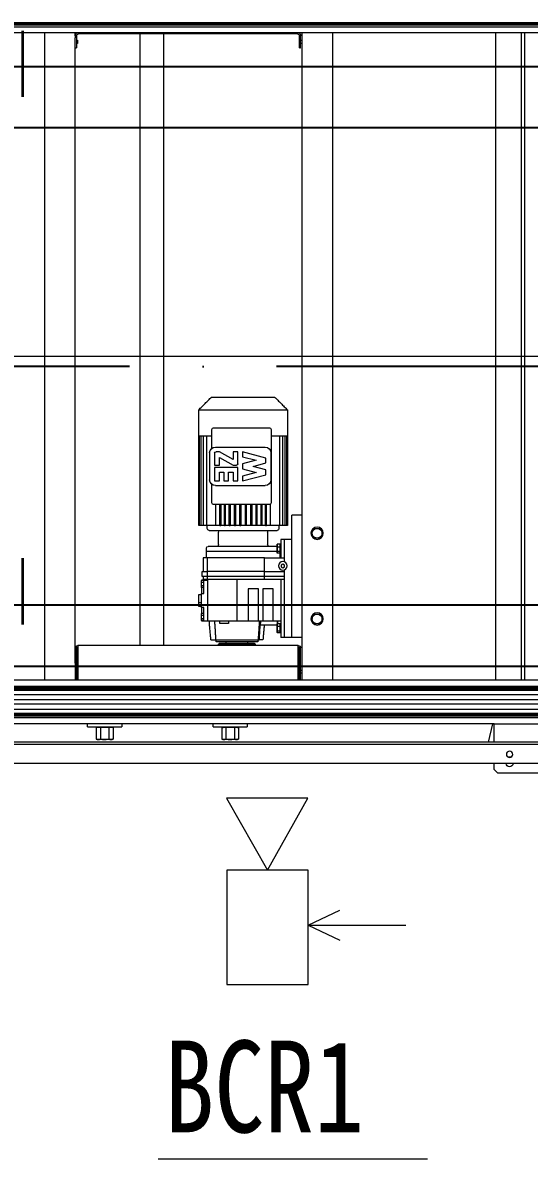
# Model space of a CAD drawing. Header units: millimetres. Extents: x 2509 to 128734, y 2492 to 91667.
# Drawn here: x 54327 to 55154, y 55221 to 57078 of the extents above; entities that cross this region are included whole.
import ezdxf
from ezdxf.enums import TextEntityAlignment as Align

# ---------------------------------------------------------------- set-up
doc = ezdxf.new("R2010")
doc.units = ezdxf.units.MM
doc.linetypes.add('ACAD_ISO04W100', pattern=[30, 24, -3, 0, -3])
doc.linetypes.add('CENTER', pattern=[50.8, 31.75, -6.35, 6.35, -6.35])
for name, color, linetype in [('5', 2, 'Continuous'), ('7标注层', 4, 'Continuous'), ('SSH_货架系统', 7, 'Continuous'), ('SSH_输送系统', 7, 'Continuous')]:
    doc.layers.add(name, color=color, linetype=linetype)
for name, color, linetype, lineweight in [('7', 30, 'Continuous', 18), ('9', 253, 'Continuous', 18), ('SR-输送线', 7, 'Continuous', 35)]:
    doc.layers.add(name, color=color, linetype=linetype, lineweight=lineweight)
doc.styles.add('LMC', font='simhei.ttf', dxfattribs={"width": 0.8})
doc.styles.add('宋体', font='', dxfattribs={"width": 0.8, "height": 4})
doc.styles.get('宋体').set_extended_font_data('SimSun')

# ---------------------------------------------------------------- blocks, each defined once
blk = doc.blocks.new('A$C23802A71')
at = {"layer": '7'}
blk.add_line((440.2, 0), (0, 0), dxfattribs=at)
at = {"layer": '9'}
for p, q in [((112, 590.3), (178.8, 472.2)), ((244.7, 590.3), (112, 590.3)), ((178.8, 472.2), (244.7, 590.3)), ((245.5, 472.2), (112.2, 472.2)), ((112.2, 472.2), (112.2, 285.7)), ((245.5, 285.7), (245.5, 472.2)), ((245.5, 382.6), (297.2, 407.3)), ((245.5, 382.6), (405.1, 382.6)), ((245.5, 382.6), (297.2, 357.9)), ((112.2, 285.7), (245.5, 285.7))]:
    blk.add_line(p, q, dxfattribs=at)
at = {"layer": '5', "style": 'LMC', "width": 0.8}
blk.add_text('BCR1', height=150, dxfattribs=at).set_placement((10.4, 44))
blk = doc.blocks.new('*U218')
at = {"layer": 'SSH_货架系统', "color": 2}
for p, q in [((742835.4, 236491.3), (761084.1, 236491.3)), ((742835.4, 236391.3), (761084.1, 236391.3)), ((742835.4, 235611.3), (761084.1, 235611.3)), ((742835.4, 235511.3), (761084.1, 235511.3))]:
    blk.add_line(p, q, dxfattribs=at)
at = {"layer": 'SSH_货架系统', "color": 1, "linetype": 'ACAD_ISO04W100', "ltscale": 40}
blk.add_line((742835.4, 236001.3), (761084.1, 236001.3), dxfattribs=at)
blk = doc.blocks.new('*U220')
at = {"layer": 'SSH_输送系统', "lineweight": 15}
for p, q in [((22792.8, 7602.1), (25326.6, 7602.1)), ((22838.8, 7600.2), (25280.6, 7600.2)), ((22838.8, 7600.1), (25280.6, 7600.1)), ((22838.8, 7598.1), (25280.6, 7598.1)), ((22837.8, 7585.6), (25281.6, 7585.6)), ((22929.8, 6527.6), (22929.8, 7585.6)), ((22935.8, 7585.6), (22935.8, 6527.6)), ((22977.8, 7585.6), (22977.8, 6527.6)), ((23244.3, 7585.6), (23244.3, 6527.6)), ((23294.3, 7585.6), (23294.3, 6527.6)), ((23296.3, 7560.9), (23296.3, 7580.9)), ((23298.3, 7580.9), (23296.3, 7580.9)), ((23298.3, 7560.9), (23298.3, 7580.9)), ((23301.3, 7583.9), (23659.3, 7583.9)), ((23662.3, 7580.9), (23662.3, 7560.9)), ((23664.3, 7580.9), (23662.3, 7580.9)), ((23664.3, 7580.9), (23664.3, 7585.6)), ((23664.3, 7580.9), (23664.3, 7577.5)), ((23664.3, 6555.4), (23664.3, 7577.5)), ((23714.3, 6527.6), (23714.3, 7585.6)), ((23298.3, 7560.9), (23296.3, 7560.9)), ((23660.6, 7570.9), (23660.6, 7573.1)), ((23660.6, 7568.6), (23660.6, 7570.9)), ((23660.9, 7573.4), (23660.9, 7570.9)), ((23660.9, 7570.9), (23660.9, 7568.4)), ((23664.3, 7560.9), (23662.3, 7560.9)), ((23441.7, 6990.5), (23338.7, 6990.5)), ((23462.7, 6969.5), (23317.7, 6969.5)), ((23344.3, 6937.3), (23344.3, 6817.8)), ((23438.3, 6940.3), (23347.3, 6940.3)), ((23441.3, 6906.6), (23441.3, 6937.3)), ((23317.7, 6926.5), (23317.9, 6926.5)), ((23317.9, 6926.5), (23317.9, 6780.5)), ((23317.9, 6926.5), (23317.9, 6926.5)), ((23317.9, 6926.5), (23344.3, 6926.5)), ((23319.1, 6926.5), (23319.1, 6926.5)), ((23319.1, 6926.5), (23319.1, 6780.5)), ((23321.8, 6926.5), (23321.8, 6780.5)), ((23325.7, 6926.5), (23325.7, 6780.5)), ((23330.8, 6926.5), (23330.8, 6780.5)), ((23441.3, 6926.5), (23462.5, 6926.5)), ((23449.7, 6780.5), (23449.7, 6926.5)), ((23454.8, 6780.5), (23454.8, 6926.5)), ((23458.7, 6780.5), (23458.7, 6926.5)), ((23461.3, 6780.5), (23461.3, 6926.5)), ((23461.3, 6926.5), (23461.3, 6926.5)), ((23462.5, 6926.5), (23462.6, 6926.5)), ((23462.6, 6780.5), (23462.6, 6926.5)), ((23462.6, 6926.5), (23462.7, 6926.5)), ((23344.8, 6899.2), (23344.8, 6855.2)), ((23352.8, 6890.8), (23390.9, 6901)), ((23352.8, 6882.8), (23352.8, 6890.8)), ((23435.3, 6908.7), (23354.3, 6908.7)), ((23390.9, 6893), (23368.9, 6887.1)), ((23390.9, 6901), (23390.9, 6893)), ((23398.7, 6881.4), (23398.7, 6901)), ((23398.7, 6901), (23406.4, 6901)), ((23406.4, 6901), (23406.4, 6888.3)), ((23406.4, 6888.3), (23429, 6901)), ((23429, 6891.7), (23406.4, 6879)), ((23429, 6901), (23434.4, 6901)), ((23429, 6879), (23429, 6891.7)), ((23436.8, 6898.6), (23436.8, 6879)), ((23444.8, 6855.2), (23444.8, 6899.2)), ((23373.7, 6877.2), (23352.8, 6882.8)), ((23352.8, 6871.6), (23373.7, 6877.2)), ((23368.9, 6887.1), (23390.9, 6881.2)), ((23390.9, 6873.2), (23368.9, 6867.3)), ((23390.9, 6881.2), (23390.9, 6873.2)), ((23398.7, 6853.4), (23398.7, 6875.4)), ((23398.7, 6875.4), (23436.8, 6875.4)), ((23406.4, 6879), (23401.1, 6879)), ((23436.8, 6879), (23429, 6879)), ((23436.8, 6875.4), (23436.8, 6853.4)), ((23352.8, 6863.6), (23352.8, 6871.6)), ((23390.9, 6853.4), (23352.8, 6863.6)), ((23368.9, 6867.3), (23390.9, 6861.4)), ((23390.9, 6861.4), (23390.9, 6853.4)), ((23406.4, 6853.4), (23398.7, 6853.4)), ((23413.9, 6867.7), (23406.4, 6867.7)), ((23406.4, 6867.7), (23406.4, 6853.4)), ((23413.9, 6853.4), (23413.9, 6867.7)), ((23421.6, 6853.4), (23413.9, 6853.4)), ((23429, 6867.7), (23421.6, 6867.7)), ((23421.6, 6867.7), (23421.6, 6853.4)), ((23429, 6853.4), (23429, 6867.7)), ((23436.8, 6853.4), (23429, 6853.4)), ((23354.3, 6845.6), (23435.3, 6845.6)), ((23441.3, 6817.8), (23441.3, 6847.8)), ((23294.3, 6797.5), (23310.3, 6797.5)), ((23310.3, 6597.5), (23310.3, 6797.5)), ((23345.3, 6780.5), (23345.3, 6815.6)), ((23347.3, 6814.8), (23438.3, 6814.8)), ((23352, 6780.5), (23352, 6814.8)), ((23353.5, 6780.5), (23353.5, 6814.8)), ((23359.4, 6814.8), (23359.4, 6780.5)), ((23360.9, 6780.5), (23360.9, 6814.8)), ((23367.5, 6814.8), (23367.5, 6780.5)), ((23369, 6780.5), (23369, 6814.8)), ((23376.1, 6814.8), (23376.1, 6780.5)), ((23377.6, 6780.5), (23377.6, 6814.8)), ((23385, 6814.8), (23385, 6780.5)), ((23386.5, 6780.5), (23386.5, 6814.8)), ((23394, 6814.8), (23394, 6780.5)), ((23395.5, 6780.5), (23395.5, 6814.8)), ((23402.8, 6814.8), (23402.8, 6780.5)), ((23404.3, 6780.5), (23404.3, 6814.8)), ((23411.4, 6814.8), (23411.4, 6780.5)), ((23412.9, 6780.5), (23412.9, 6814.8)), ((23419.3, 6814.8), (23419.3, 6780.5)), ((23420.8, 6780.5), (23420.8, 6814.8)), ((23426.6, 6814.8), (23426.6, 6780.5)), ((23428.1, 6780.5), (23428.1, 6814.8)), ((23435.2, 6814.8), (23435.2, 6780.5)), ((23317.9, 6780.5), (23319.1, 6780.5)), ((23319.1, 6780.5), (23321.8, 6780.5)), ((23321.8, 6780.5), (23325.7, 6780.5)), ((23325.7, 6780.5), (23330.8, 6780.5)), ((23330.8, 6780.5), (23345.3, 6780.5)), ((23345.3, 6780.5), (23352, 6780.5)), ((23353.5, 6780.5), (23352, 6780.5)), ((23353.5, 6780.5), (23359.4, 6780.5)), ((23359.4, 6780.5), (23360.9, 6780.5)), ((23360.9, 6780.5), (23367.5, 6780.5)), ((23367.5, 6780.5), (23369, 6780.5)), ((23369, 6780.5), (23376.1, 6780.5)), ((23376.1, 6780.5), (23377.6, 6780.5)), ((23377.6, 6780.5), (23385, 6780.5)), ((23385, 6780.5), (23386.5, 6780.5)), ((23386.5, 6780.5), (23394, 6780.5)), ((23395.5, 6780.5), (23394, 6780.5)), ((23395.5, 6780.5), (23402.8, 6780.5)), ((23404.3, 6780.5), (23402.8, 6780.5)), ((23404.3, 6780.5), (23411.4, 6780.5)), ((23412.9, 6780.5), (23411.4, 6780.5)), ((23412.9, 6780.5), (23419.3, 6780.5)), ((23420.8, 6780.5), (23419.3, 6780.5)), ((23420.8, 6780.5), (23426.6, 6780.5)), ((23428.1, 6780.5), (23426.6, 6780.5)), ((23428.1, 6780.5), (23435.2, 6780.5)), ((23435.2, 6780.5), (23449.7, 6780.5)), ((23449.7, 6780.5), (23454.8, 6780.5)), ((23454.8, 6780.5), (23458.7, 6780.5)), ((23458.7, 6780.5), (23461.3, 6780.5)), ((23461.3, 6780.5), (23462.6, 6780.5)), ((23445.7, 6772.5), (23334.7, 6772.5)), ((23310.3, 6757.5), (23322.8, 6757.5)), ((23322.8, 6757.5), (23328.3, 6757.5)), ((23322.8, 6727.5), (23322.8, 6757.5)), ((23328.3, 6757.5), (23328.3, 6727.5)), ((23329.3, 6749), (23329.3, 6736.1)), ((23329.9, 6745.4), (23329.9, 6750)), ((23329.9, 6750), (23334.3, 6750)), ((23329.9, 6745.4), (23334.3, 6745.4)), ((23329.9, 6738), (23329.9, 6745.4)), ((23334.6, 6747.7), (23334.6, 6749)), ((23334.6, 6741.7), (23334.6, 6747.7)), ((23334.6, 6746.5), (23447.2, 6746.5)), ((23355.2, 6727.5), (23322.8, 6727.5)), ((23322.8, 6721.1), (23322.8, 6727.5)), ((23329.9, 6735.1), (23329.9, 6738)), ((23329.9, 6738), (23334.3, 6738)), ((23329.9, 6735.1), (23334.3, 6735.1)), ((23334.6, 6736.5), (23334.6, 6741.7)), ((23447.8, 6738.5), (23334.6, 6738.5)), ((23390.2, 6738.5), (23334.6, 6738.5)), ((23334.6, 6736.5), (23334.6, 6736)), ((23355.2, 6727.5), (23448.3, 6727.5)), ((23355.2, 6705.5), (23355.2, 6727.5)), ((23450.2, 6738.5), (23390.2, 6738.5)), ((23450.2, 6738.5), (23447.8, 6738.5)), ((23448.3, 6727.5), (23455.3, 6727.5)), ((23448.3, 6705.5), (23448.3, 6727.5)), ((23455.3, 6727.5), (23455.3, 6705.5)), ((23322.8, 6716), (23325.3, 6717.4)), ((23322.8, 6713.1), (23322.8, 6716)), ((23325.3, 6711.6), (23322.8, 6713.1)), ((23322.8, 6705.5), (23322.8, 6708)), ((23355.2, 6705.5), (23322.8, 6705.5)), ((23322.8, 6697.5), (23322.8, 6705.5)), ((23325.3, 6717.4), (23327.8, 6716)), ((23327.8, 6713.1), (23325.3, 6711.6)), ((23327.8, 6716), (23327.8, 6713.1)), ((23355.2, 6705.5), (23448.3, 6705.5)), ((23355.2, 6697.5), (23355.2, 6705.5)), ((23457.3, 6705.5), (23448.3, 6705.5)), ((23448.3, 6697.5), (23448.3, 6705.5)), ((23457.3, 6697.5), (23457.3, 6705.5)), ((23322.8, 6692.5), (23322.8, 6697.5)), ((23322.8, 6697.5), (23355.2, 6697.5)), ((23322.8, 6597.5), (23322.8, 6692.5)), ((23322.8, 6692.5), (23355.2, 6692.5)), ((23328.3, 6692.5), (23328.3, 6597.5)), ((23355.2, 6692.5), (23355.2, 6697.5)), ((23355.2, 6697.5), (23448.3, 6697.5)), ((23355.2, 6692.5), (23448.3, 6692.5)), ((23400.3, 6692.5), (23400.3, 6624.5)), ((23448.3, 6697.5), (23457.3, 6697.5)), ((23448.3, 6692.5), (23448.3, 6697.5)), ((23448.3, 6692.5), (23455.3, 6692.5)), ((23448.3, 6692.5), (23448.3, 6684.5)), ((23454.3, 6691), (23448.3, 6691)), ((23448.3, 6686.5), (23448.3, 6684.5)), ((23454.3, 6691), (23458.3, 6691)), ((23454.3, 6684.5), (23454.3, 6691)), ((23454.3, 6690.8), (23458.3, 6690.8)), ((23458.3, 6687.9), (23454.3, 6687.9)), ((23455.3, 6697.5), (23455.3, 6692.5)), ((23458.3, 6691), (23458.3, 6690.8)), ((23458.3, 6687.9), (23458.3, 6690.8)), ((23458.3, 6682.1), (23458.3, 6687.9)), ((23340.8, 6624.5), (23340.8, 6677)), ((23340.8, 6677), (23357.9, 6677)), ((23357.9, 6677), (23357.9, 6624.5)), ((23364.8, 6624.5), (23364.8, 6677)), ((23364.8, 6677), (23381.9, 6677)), ((23381.9, 6677), (23381.9, 6624.5)), ((23448.3, 6684.5), (23448.3, 6631.5)), ((23454.3, 6669.4), (23454.3, 6684.5)), ((23454.3, 6682.1), (23458.3, 6682.1)), ((23454.3, 6679.2), (23458.3, 6679.2)), ((23458.3, 6669.4), (23454.3, 6669.4)), ((23458.3, 6679.2), (23458.3, 6682.1)), ((23458.3, 6679.2), (23458.3, 6676.4)), ((23458.3, 6676.4), (23458.3, 6669.4)), ((23458.3, 6646.6), (23458.3, 6669.4)), ((23462.3, 6654), (23462.3, 6668)), ((23462.3, 6648), (23462.3, 6654)), ((23448.3, 6631.5), (23448.3, 6624.5)), ((23448.3, 6631.5), (23448.3, 6629.6)), ((23454.3, 6631.5), (23454.3, 6646.6)), ((23454.3, 6646.6), (23458.3, 6646.6)), ((23454.3, 6636.8), (23458.3, 6636.8)), ((23458.3, 6633.9), (23454.3, 6633.9)), ((23454.3, 6625), (23454.3, 6631.5)), ((23458.3, 6646.6), (23458.3, 6639.7)), ((23458.3, 6639.7), (23458.3, 6636.8)), ((23458.3, 6633.9), (23458.3, 6636.8)), ((23458.3, 6628.1), (23458.3, 6633.9)), ((23328.3, 6624.5), (23340.8, 6624.5)), ((23329.3, 6619), (23329.3, 6606.1)), ((23329.9, 6615.4), (23329.9, 6620)), ((23329.9, 6620), (23334.3, 6620)), ((23329.9, 6608), (23329.9, 6615.4)), ((23329.9, 6615.4), (23334.3, 6615.4)), ((23334.6, 6617.7), (23334.6, 6619)), ((23334.6, 6611.7), (23334.6, 6617.7)), ((23334.6, 6617.5), (23361.8, 6617.5)), ((23340.8, 6624.5), (23357.9, 6624.5)), ((23357.9, 6624.5), (23364.8, 6624.5)), ((23362.2, 6617.5), (23361.8, 6617.5)), ((23364.8, 6624.5), (23381.9, 6624.5)), ((23381.9, 6624.5), (23400.3, 6624.5)), ((23400.3, 6624.5), (23448.3, 6624.5)), ((23414.3, 6620.5), (23428.3, 6620.5)), ((23454.3, 6625), (23448.3, 6625)), ((23454.3, 6628.1), (23458.3, 6628.1)), ((23454.3, 6625.2), (23458.3, 6625.2)), ((23458.3, 6625), (23454.3, 6625)), ((23458.3, 6625.2), (23458.3, 6628.1)), ((23458.3, 6625.2), (23458.3, 6625)), ((23294.3, 6597.5), (23310.3, 6597.5)), ((23310.3, 6597.5), (23322.8, 6597.5)), ((23322.8, 6597.5), (23328.3, 6597.5)), ((23329.9, 6605.1), (23329.9, 6608)), ((23329.9, 6608), (23334.3, 6608)), ((23329.9, 6605.1), (23334.3, 6605.1)), ((23334.6, 6606.5), (23334.6, 6611.7)), ((23334.6, 6606.5), (23334.6, 6606)), ((23357.8, 6593.5), (23363.8, 6593.5)), ((23357.8, 6593.5), (23357.8, 6593.5)), ((23365.7, 6593.5), (23363.8, 6593.5)), ((23434.9, 6593.5), (23365.7, 6593.5)), ((23442.8, 6593.5), (23434.9, 6593.5)), ((23296.3, 6528.4), (23296.3, 6580.4)), ((23298.3, 6528.4), (23298.3, 6580.4)), ((23300.3, 6584.4), (23660.3, 6584.4)), ((23300.3, 6580.4), (23300.3, 6584.4)), ((23300.3, 6528.4), (23300.3, 6580.4)), ((23366.3, 6590.5), (23400.3, 6590.5)), ((23400.3, 6586.5), (23370.3, 6586.5)), ((23371.3, 6587.5), (23400.3, 6587.5)), ((23400.3, 6590.5), (23434.3, 6590.5)), ((23400.3, 6587.5), (23429.3, 6587.5)), ((23430.3, 6586.5), (23400.3, 6586.5)), ((23660.3, 6584.4), (23660.3, 6580.4)), ((23660.3, 6580.4), (23660.3, 6528.4)), ((23662.3, 6580.4), (23662.3, 6528.4)), ((23664.3, 6580.4), (23664.3, 6528.4)), ((23660.6, 6541.9), (23660.6, 6544.2)), ((23660.6, 6539.7), (23660.6, 6541.9)), ((23660.9, 6544.4), (23660.9, 6541.9)), ((23660.9, 6541.9), (23660.9, 6539.4)), ((22837.8, 6527.6), (25281.6, 6527.6)), ((23296.3, 6528.4), (23298.3, 6528.4)), ((23660.3, 6528.4), (23300.3, 6528.4)), ((23664.3, 6528.4), (23662.3, 6528.4)), ((23664.3, 6527.6), (23664.3, 6528.4)), ((22792.8, 6511.1), (25326.6, 6511.1)), ((22792.8, 6504.1), (25326.6, 6504.1)), ((22838.8, 6515.1), (25280.6, 6515.1)), ((22838.8, 6513.1), (25280.6, 6513.1)), ((22838.8, 6513), (25280.6, 6513)), ((22792.8, 6495.6), (25326.6, 6495.6)), ((22792.8, 6495.6), (25326.6, 6495.6)), ((22792.8, 6488.6), (25326.6, 6488.6)), ((22792.8, 6488.6), (25326.6, 6488.6)), ((22792.8, 6480.1), (25326.6, 6480.1)), ((22792.8, 6473.1), (25326.6, 6473.1)), ((22838.8, 6471.2), (25280.6, 6471.2)), ((22838.8, 6471.1), (25280.6, 6471.1)), ((22838.8, 6469.1), (25280.6, 6469.1)), ((22979.8, 6456.6), (22889.8, 6456.6)), ((22979.8, 6456.6), (23464.8, 6456.6)), ((22979.8, 6436.1), (22979.8, 6456.6)), ((22989.3, 6426.6), (22982.2, 6456.6)), ((23439.3, 6451.4), (23383.3, 6451.4)), ((23397.5, 6450.6), (23404.4, 6450.6)), ((23397.5, 6450.6), (23397.5, 6431.6)), ((23404.4, 6450.6), (23418.3, 6450.6)), ((23404.4, 6450.6), (23404.4, 6431.6)), ((23418.3, 6450.6), (23425.2, 6450.6)), ((23418.3, 6450.6), (23418.3, 6431.6)), ((23425.2, 6450.6), (23425.2, 6431.6)), ((23464.8, 6456.6), (25139.6, 6456.6)), ((23644.3, 6451.4), (23588.3, 6451.4)), ((23602.5, 6450.6), (23609.4, 6450.6)), ((23602.5, 6450.6), (23602.5, 6431.6)), ((23609.4, 6450.6), (23623.3, 6450.6)), ((23609.4, 6450.6), (23609.4, 6431.6)), ((23623.3, 6450.6), (23630.2, 6450.6)), ((23623.3, 6450.6), (23623.3, 6431.6)), ((23630.2, 6450.6), (23630.2, 6431.6)), ((22864.8, 6426.6), (25364.7, 6426.6)), ((22979.8, 6426.6), (22979.8, 6436.1)), ((23399.3, 6430.9), (23400.9, 6430.9)), ((23400.9, 6430.9), (23411.3, 6430.9)), ((23411.3, 6430.9), (23421.7, 6430.9)), ((23421.7, 6430.9), (23423.3, 6430.9)), ((23604.3, 6430.9), (23605.9, 6430.9)), ((23605.9, 6430.9), (23616.3, 6430.9)), ((23616.3, 6430.9), (23626.7, 6430.9)), ((23626.7, 6430.9), (23628.3, 6430.9)), ((22864.8, 6422.6), (25364.7, 6422.6)), ((22864.8, 6391.6), (25364.7, 6391.6)), ((22952.1, 6402.1), (22957.5, 6402.1)), ((22979.8, 6381.6), (22979.8, 6391.6)), ((22974.8, 6376.6), (22894.8, 6376.6)), ((22974.8, 6376.6), (22979.8, 6381.6))]:
    blk.add_line(p, q, dxfattribs=at)
at = {"layer": 'SSH_输送系统', "color": 1, "lineweight": 0}
blk.add_line((22759.7, 7056.6), (25359.7, 7056.6), dxfattribs=at)
at = {"layer": 'SSH_输送系统', "lineweight": 15}
for centre, radius in [((23269.3, 6767.9), 10), ((23325.3, 6714.5), 7), ((23269.3, 6627.9), 10), ((22954.8, 6406.6), 5.25)]:
    blk.add_circle(centre, radius, dxfattribs=at)
for centre, radius, start, end in [((23301.3, 7580.9), 5, 109.7798, 180), ((23301.3, 7580.9), 3, 90, 180), ((23659.3, 7580.9), 3, 0, 90), ((23659.3, 7580.9), 5, 0, 70.2202), ((23347.3, 6937.3), 3, 90, 180), ((23438.3, 6937.3), 3, 0, 90), ((23354.3, 6899.2), 9.52, 90, 180), ((23434.4, 6898.6), 2.38, 0, 90), ((23435.3, 6899.2), 9.52, 0, 90), ((23401.1, 6881.4), 2.38, 180, 270), ((23354.3, 6855.2), 9.52, 180, 270), ((23435.3, 6855.2), 9.52, 270, 0), ((23347.3, 6817.8), 3, 180, 270), ((23438.3, 6817.8), 3, 270, 0), ((23269.3, 6767.9), 8, 150, 210), ((23269.3, 6767.9), 8, 90, 150), ((23269.3, 6767.9), 8, 210, 270), ((23269.3, 6767.9), 8, 30, 90), ((23269.3, 6767.9), 8, 270, 330), ((23269.3, 6767.9), 8, 330, 30), ((23334.7, 6775.5), 3, 180, 270), ((23347.2, 6769.5), 3, 0, 90), ((23433.2, 6769.5), 3, 90, 180), ((23445.7, 6775.5), 3, 270, 0), ((23347.2, 6749.5), 3, 270, 0), ((23433.2, 6749.5), 3, 180, 270), ((23447.2, 6743.5), 3, 0, 90), ((23269.3, 6627.9), 8, 150, 210), ((23269.3, 6627.9), 8, 90, 150), ((23269.3, 6627.9), 8, 30, 90), ((23269.3, 6627.9), 8, 330, 30), ((23269.3, 6627.9), 8, 210, 270), ((23269.3, 6627.9), 8, 270, 330), ((23300.3, 6580.4), 4, 90, 180), ((23300.3, 6580.4), 2, 90, 180), ((23660.3, 6580.4), 4, 0, 90), ((23660.3, 6580.4), 2, 0, 90), ((22954.8, 6391.6), 5.5, 180, 0)]:
    blk.add_arc(centre, radius, start, end, dxfattribs=at)
for points in [[(22838.8, 7595.1), (25280.6, 7595.1)], [(23520.3, 7583.9), (23520.3, 6584.4)], [(23558.3, 6584.4), (23558.3, 7583.9)], [(23296.3, 7573.4), (23294.3, 7573.4)], [(23294.3, 7568.4), (23296.3, 7568.4)], [(23660.9, 7573.4), (23660.6, 7573.1)], [(23660.6, 7568.6), (23660.9, 7568.4)], [(23662.3, 7573.4), (23660.9, 7573.4)], [(23660.9, 7568.4), (23662.3, 7568.4)], [(23338.7, 6990.5), (23317.7, 6969.5)], [(23462.7, 6969.5), (23441.7, 6990.5)], [(23317.7, 6969.5), (23317.7, 6926.5)], [(23462.7, 6926.5), (23462.7, 6969.5)], [(23331.7, 6780.5), (23331.7, 6775.5)], [(23448.7, 6775.5), (23448.7, 6780.5)], [(23262.4, 6771.9), (23260.1, 6767.9)], [(23260.1, 6767.9), (23262.4, 6763.9)], [(23264.7, 6775.9), (23262.4, 6771.9)], [(23262.4, 6763.9), (23264.7, 6759.9)], [(23276.3, 6771.9), (23273.9, 6775.9)], [(23273.9, 6759.9), (23276.3, 6763.9)], [(23278.6, 6767.9), (23276.3, 6771.9)], [(23276.3, 6763.9), (23278.6, 6767.9)], [(23350.2, 6769.5), (23350.2, 6749.5)], [(23430.2, 6749.5), (23430.2, 6769.5)], [(23329.3, 6749), (23328.3, 6749)], [(23329.9, 6748.9), (23329.3, 6748.3)], [(23334.3, 6750), (23334.6, 6747.7)], [(23334.6, 6747.7), (23334.3, 6745.4)], [(23334.3, 6745.4), (23334.6, 6741.7)], [(23334.6, 6749), (23334.4, 6749.6)], [(23450.2, 6738.5), (23450.2, 6743.5)], [(23328.3, 6736.1), (23329.3, 6736.1)], [(23329.3, 6736.8), (23329.9, 6736.2)], [(23330.2, 6735.1), (23330.2, 6727.5)], [(23334.6, 6741.7), (23334.3, 6738)], [(23334.4, 6735.5), (23334.6, 6736)], [(23450.2, 6727.5), (23450.2, 6738.5)], [(23462.3, 6668), (23458.3, 6668)], [(23458.3, 6654), (23462.3, 6654)], [(23262.4, 6631.9), (23260.1, 6627.9)], [(23264.7, 6635.9), (23262.4, 6631.9)], [(23276.3, 6631.9), (23273.9, 6635.9)], [(23278.6, 6627.9), (23276.3, 6631.9)], [(23458.3, 6648), (23462.3, 6648)], [(23260.1, 6627.9), (23262.4, 6623.9)], [(23262.4, 6623.9), (23264.7, 6619.9)], [(23273.9, 6619.9), (23276.3, 6623.9)], [(23276.3, 6623.9), (23278.6, 6627.9)], [(23329.3, 6619), (23328.3, 6619)], [(23329.9, 6618.9), (23329.3, 6618.3)], [(23334.1, 6624.5), (23334.1, 6620)], [(23334.3, 6624.5), (23334.3, 6619.8)], [(23334.3, 6620), (23334.6, 6617.7)], [(23334.6, 6617.7), (23334.3, 6615.4)], [(23334.3, 6615.4), (23334.6, 6611.7)], [(23334.6, 6619), (23334.4, 6619.6)], [(23355.7, 6617.5), (23357.8, 6593.5)], [(23355.7, 6617.5), (23357.8, 6593.5)], [(23361.8, 6617.5), (23361.2, 6624.5)], [(23363.8, 6593.5), (23362.2, 6617.5)], [(23363.7, 6624.5), (23365.7, 6593.5)], [(23414.3, 6624.5), (23414.3, 6620.5)], [(23428.3, 6620.5), (23428.3, 6624.5)], [(23437, 6624.5), (23434.9, 6593.5)], [(23442.8, 6593.5), (23445.5, 6624.5)], [(23328.3, 6606.1), (23329.3, 6606.1)], [(23329.3, 6606.8), (23329.9, 6606.2)], [(23334.6, 6611.7), (23334.3, 6608)], [(23334.4, 6605.5), (23334.6, 6606)], [(23366.3, 6593.5), (23366.3, 6590.5)], [(23434.3, 6590.5), (23434.3, 6593.5)], [(23371.3, 6587.5), (23370.3, 6586.5)], [(23370.3, 6586.5), (23370.3, 6584.4)], [(23382.8, 6590.5), (23382.8, 6587.5)], [(23417.8, 6587.5), (23417.8, 6590.5)], [(23430.3, 6586.5), (23429.3, 6587.5)], [(23430.3, 6584.4), (23430.3, 6586.5)], [(23296.3, 6544.4), (23294.3, 6544.4)], [(23294.3, 6539.4), (23296.3, 6539.4)], [(23660.9, 6544.4), (23660.6, 6544.2)], [(23660.6, 6539.7), (23660.9, 6539.4)], [(23662.3, 6544.4), (23660.9, 6544.4)], [(23660.9, 6539.4), (23662.3, 6539.4)], [(23506.8, 6528.4), (23506.8, 6527.6)], [(23571.8, 6527.6), (23571.8, 6528.4)], [(25280.6, 6518.1), (22838.8, 6518.1)], [(22838.8, 6466.1), (25280.6, 6466.1)], [(23383.3, 6456.4), (23383.3, 6451.4)], [(23400.3, 6451.4), (23399.5, 6450.6)], [(23423.1, 6450.6), (23422.3, 6451.4)], [(23439.3, 6451.4), (23439.3, 6456.4)], [(23588.3, 6456.4), (23588.3, 6451.4)], [(23605.3, 6451.4), (23604.5, 6450.6)], [(23628.1, 6450.6), (23627.3, 6451.4)], [(23644.3, 6451.4), (23644.3, 6456.4)], [(23397.5, 6431.6), (23399.3, 6430.9)], [(23423.3, 6430.9), (23425.2, 6431.6)], [(23602.5, 6431.6), (23604.3, 6430.9)], [(23628.3, 6430.9), (23630.2, 6431.6)]]:
    blk.add_open_spline(points, degree=1, dxfattribs=at)
for points, knots in [([(23269.3, 6775.9), (23268.2, 6775.9), (23266.6, 6775.9), (23265.1, 6775.9), (23264.7, 6775.9)], [0, 0, 0, 0, 0.746935, 1, 1, 1, 1]), ([(23273.9, 6775.9), (23273.9, 6775.9), (23272.4, 6775.9), (23270.8, 6775.9), (23269.3, 6775.9)], [0, 0, 0, 0, 0.026987, 1, 1, 1, 1]), ([(23264.7, 6759.9), (23265.1, 6759.9), (23266.6, 6759.9), (23268.2, 6759.9), (23269.3, 6759.9)], [0, 0, 0, 0, 0.253065, 1, 1, 1, 1]), ([(23269.3, 6759.9), (23270.8, 6759.9), (23272.4, 6759.9), (23273.9, 6759.9), (23273.9, 6759.9)], [0, 0, 0, 0, 0.973013, 1, 1, 1, 1]), ([(23334.4, 6749.6), (23334.4, 6749.6), (23334.4, 6749.7), (23334.3, 6749.8), (23334.3, 6750)], [0, 0, 0, 0, 0.089505, 1, 1, 1, 1]), ([(23334.3, 6738), (23334.3, 6737.8), (23334.5, 6737.4), (23334.6, 6736.9), (23334.6, 6736.5)], [0, 0, 0, 0, 0.253065, 1, 1, 1, 1]), ([(23334.6, 6736.5), (23334.6, 6736), (23334.5, 6735.6), (23334.3, 6735.1), (23334.3, 6735.1)], [0, 0, 0, 0, 0.9730091, 1, 1, 1, 1]), ([(23269.3, 6635.9), (23268.2, 6635.9), (23266.6, 6635.9), (23265.1, 6635.9), (23264.7, 6635.9)], [0, 0, 0, 0, 0.746935, 1, 1, 1, 1]), ([(23273.9, 6635.9), (23273.9, 6635.9), (23272.4, 6635.9), (23270.8, 6635.9), (23269.3, 6635.9)], [0, 0, 0, 0, 0.026987, 1, 1, 1, 1]), ([(23264.7, 6619.9), (23265.1, 6619.9), (23266.6, 6619.9), (23268.2, 6619.9), (23269.3, 6619.9)], [0, 0, 0, 0, 0.253065, 1, 1, 1, 1]), ([(23269.3, 6619.9), (23270.8, 6619.9), (23272.4, 6619.9), (23273.9, 6619.9), (23273.9, 6619.9)], [0, 0, 0, 0, 0.973013, 1, 1, 1, 1]), ([(23334.4, 6619.6), (23334.4, 6619.6), (23334.4, 6619.7), (23334.3, 6619.8), (23334.3, 6620)], [0, 0, 0, 0, 0.089505, 1, 1, 1, 1]), ([(23334.3, 6608), (23334.3, 6607.8), (23334.5, 6607.4), (23334.6, 6606.9), (23334.6, 6606.5)], [0, 0, 0, 0, 0.2530647, 1, 1, 1, 1]), ([(23334.6, 6606.5), (23334.6, 6606), (23334.5, 6605.6), (23334.3, 6605.1), (23334.3, 6605.1)], [0, 0, 0, 0, 0.973008, 1, 1, 1, 1]), ([(23400.9, 6430.9), (23400.4, 6430.9), (23399.2, 6431), (23398, 6431.4), (23397.5, 6431.6)], [0, 0, 0, 0, 0.497777, 1, 1, 1, 1]), ([(23404.4, 6431.6), (23403.8, 6431.4), (23402.7, 6431), (23401.5, 6430.9), (23400.9, 6430.9)], [0, 0, 0, 0, 0.4981128, 1, 1, 1, 1]), ([(23411.3, 6430.9), (23409.6, 6431), (23407.3, 6431.1), (23405, 6431.5), (23404.4, 6431.6)], [0, 0, 0, 0, 0.746929, 1, 1, 1, 1]), ([(23418.3, 6431.6), (23418.2, 6431.6), (23417, 6431.4), (23414.7, 6431), (23412.5, 6430.9), (23411.3, 6430.9)], [0, 0, 0, 0, 0.02696, 0.511709, 1, 1, 1, 1]), ([(23421.7, 6430.9), (23421.1, 6430.9), (23420, 6431), (23418.8, 6431.4), (23418.3, 6431.6)], [0, 0, 0, 0, 0.497775, 1, 1, 1, 1]), ([(23425.2, 6431.6), (23424.6, 6431.4), (23423.5, 6431), (23422.3, 6430.9), (23421.7, 6430.9)], [0, 0, 0, 0, 0.4981128, 1, 1, 1, 1]), ([(23605.9, 6430.9), (23605.4, 6430.9), (23604.2, 6431), (23603, 6431.4), (23602.5, 6431.6)], [0, 0, 0, 0, 0.4977858, 1, 1, 1, 1]), ([(23609.4, 6431.6), (23608.8, 6431.4), (23607.7, 6431), (23606.5, 6430.9), (23605.9, 6430.9)], [0, 0, 0, 0, 0.4981128, 1, 1, 1, 1]), ([(23616.3, 6430.9), (23614.6, 6431), (23612.3, 6431.1), (23610, 6431.5), (23609.4, 6431.6)], [0, 0, 0, 0, 0.746929, 1, 1, 1, 1]), ([(23623.3, 6431.6), (23623.2, 6431.6), (23622, 6431.4), (23619.7, 6431), (23617.5, 6430.9), (23616.3, 6430.9)], [0, 0, 0, 0, 0.026977, 0.511709, 1, 1, 1, 1]), ([(23626.7, 6430.9), (23626.1, 6430.9), (23625, 6431), (23623.8, 6431.4), (23623.3, 6431.6)], [0, 0, 0, 0, 0.497784, 1, 1, 1, 1]), ([(23630.2, 6431.6), (23629.6, 6431.4), (23628.5, 6431), (23627.3, 6430.9), (23626.7, 6430.9)], [0, 0, 0, 0, 0.4981128, 1, 1, 1, 1])]:
    blk.add_open_spline(points, degree=3, knots=knots, dxfattribs=at)
at = {"layer": 'SSH_输送系统', "style": '宋体'}
blk.add_attdef('NO.', text='', height=100, dxfattribs=at).set_placement((23613.2, 7009.6), align=Align.CENTER)
blk = doc.blocks.new('非常规移栽机')
at = {"color": 2, "linetype": 'Continuous', "lineweight": 35}
for p, q in [((6049.3, -10613.2), (6049.3, -10721.4)), ((6049.3, -11475.2), (6049.3, -11583.4))]:
    blk.add_line(p, q, dxfattribs=at)
blk = doc.blocks.new('A$C78651db9')
blk.add_blockref('A$C23802A71', (2687.2, 3480.7))
at = {"layer": 'SR-输送线', "rotation": 180}
blk.add_blockref('非常规移栽机', (8515.5, -6258.6), dxfattribs=at)
at = {"layer": 'SSH_货架系统', "rotation": 180}
blk.add_blockref('*U218', (763477.6, 240777.4), dxfattribs=at)
at = {"layer": 'SSH_输送系统', "xscale": -1}
blk.add_blockref('*U220', (26216.4, -2264.2), dxfattribs=at)

msp = doc.modelspace()

# ---------------------------------------------------------------- block references
at = {"layer": '7标注层', "linetype": 'CENTER'}
msp.add_blockref('A$C78651db9', (51860.401, 51740.213), dxfattribs=at)

doc.saveas('drawing.dxf')
